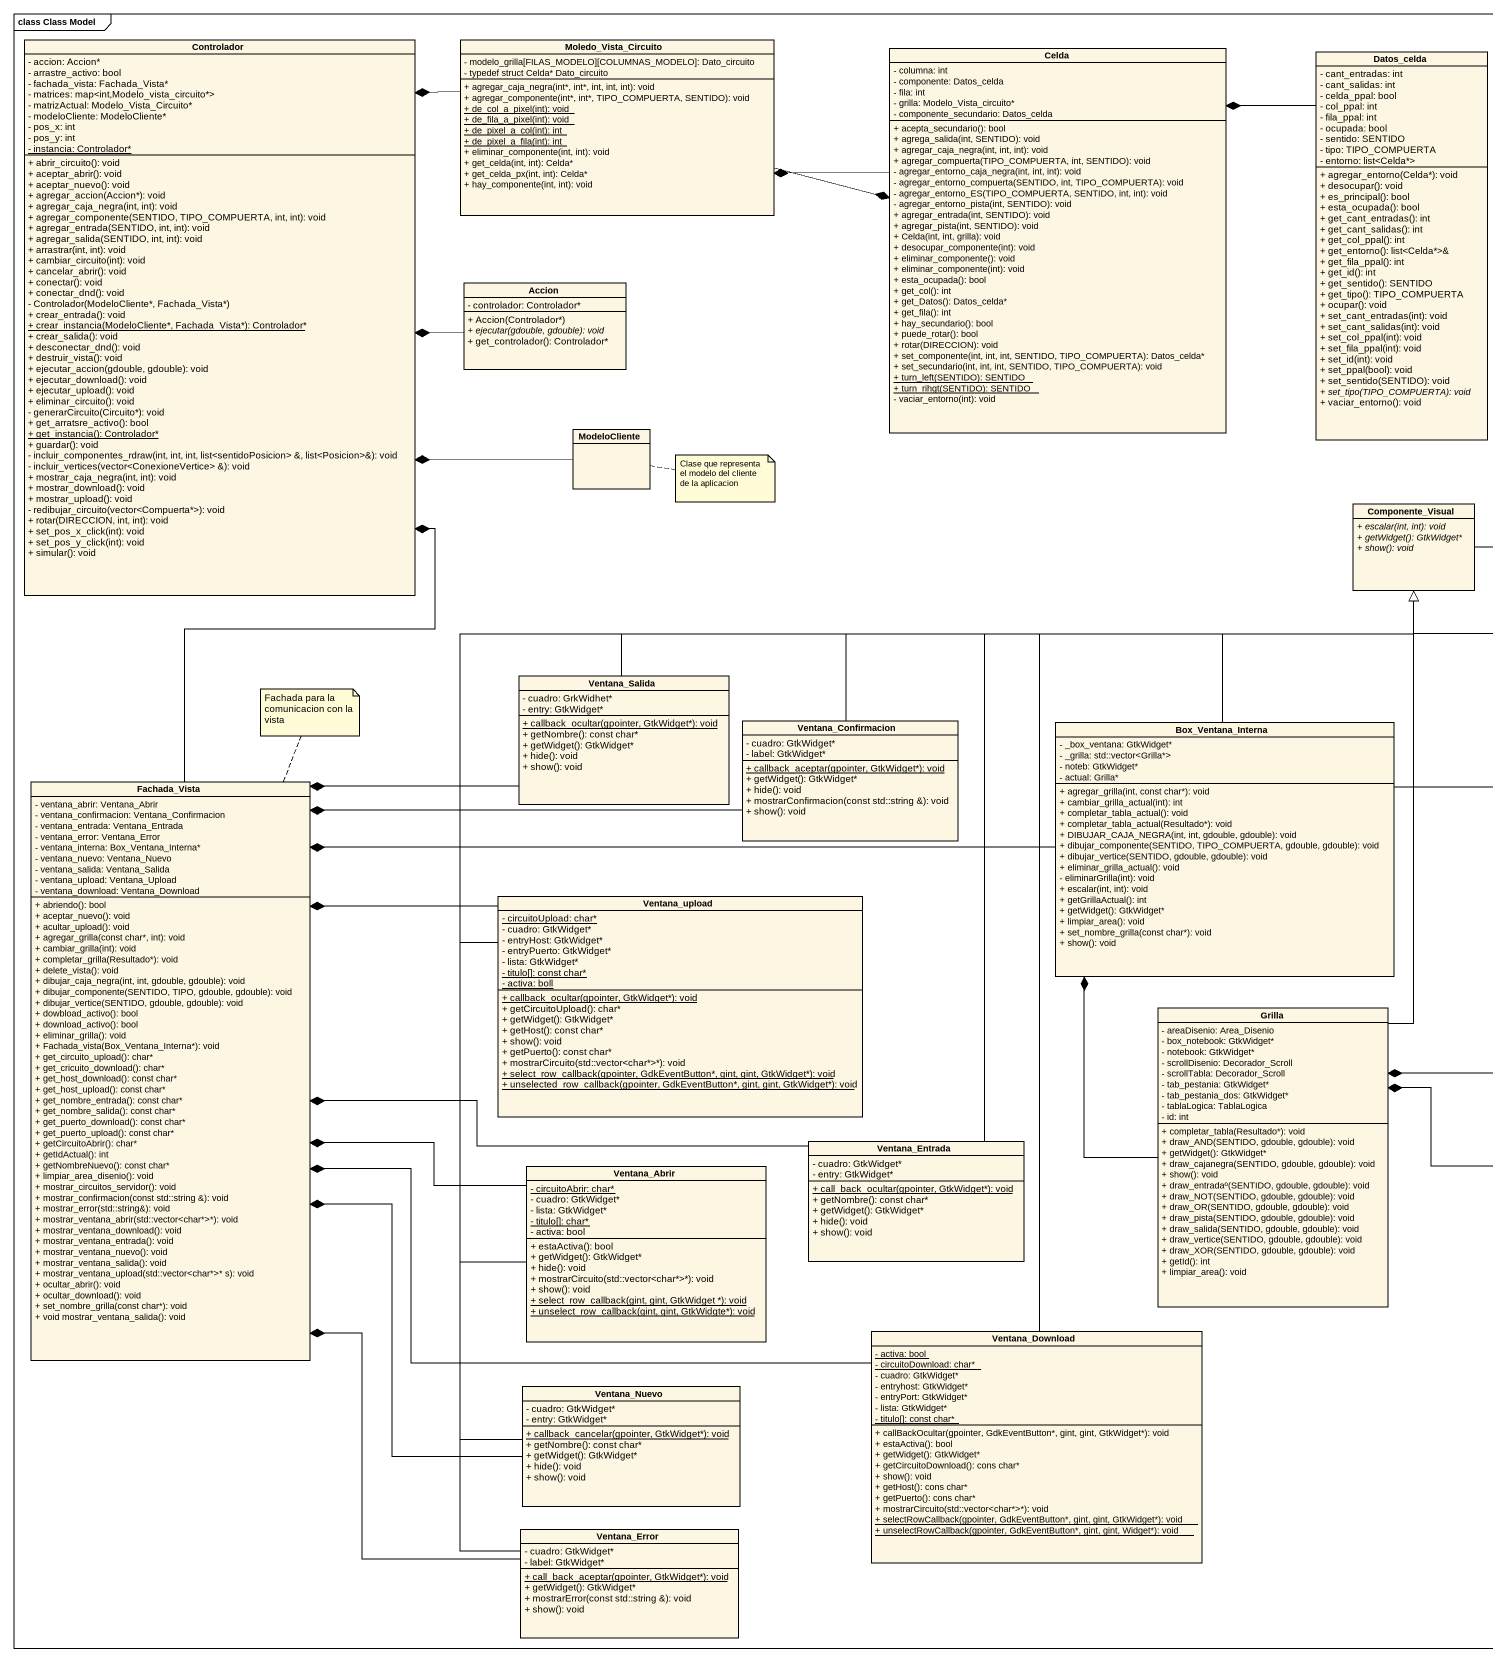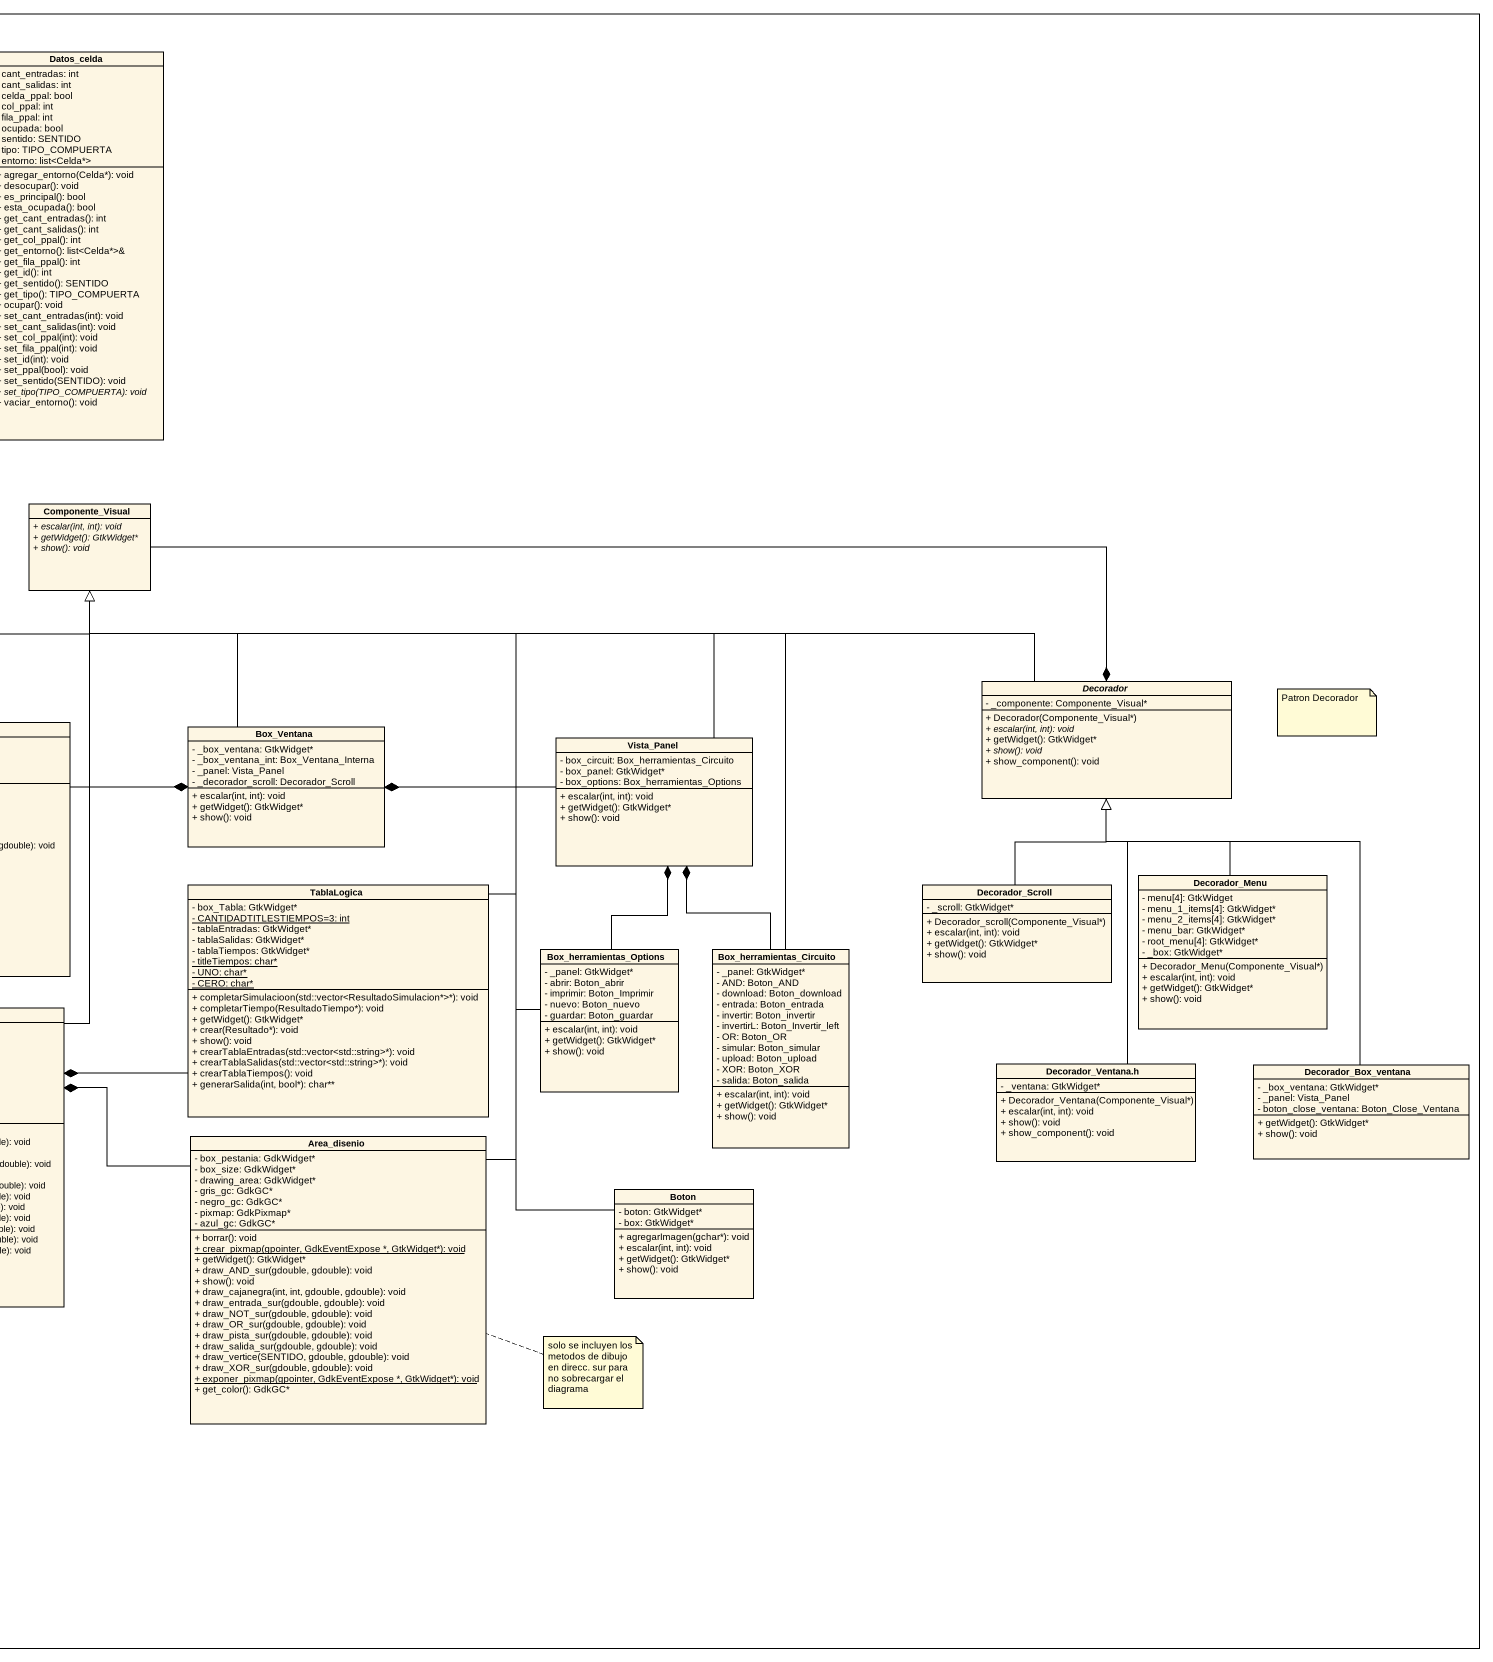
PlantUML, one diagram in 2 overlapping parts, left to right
@startuml
mainframe class Class Model
hide circle
hide empty members
skinparam classAttributeIconSize 0
class Controlador {
  - accion: Accion*
  - arrastre_activo: bool
  - fachada_vista: Fachada_Vista*
  - matrices: map<int,Modelo_vista_circuito*>
  - matrizActual: Modelo_Vista_Circuito*
  - modeloCliente: ModeloCliente*
  - pos_x: int
  - pos_y: int
  {static} - instancia: Controlador*
  + abrir_circuito(): void
  + aceptar_abrir(): void
  + aceptar_nuevo(): void
  + agregar_accion(Accion*): void
  + agregar_caja_negra(int, int): void
  + agregar_componente(SENTIDO, TIPO_COMPUERTA, int, int): void
  + agregar_entrada(SENTIDO, int, int): void
  + agregar_salida(SENTIDO, int, int): void
  + arrastrar(int, int): void
  + cambiar_circuito(int): void
  + cancelar_abrir(): void
  + conectar(): void
  + conectar_dnd(): void
  - Controlador(ModeloCliente*, Fachada_Vista*)
  + crear_entrada(): void
  {static} + crear_instancia(ModeloCliente*, Fachada_Vista*): Controlador*
  + crear_salida(): void
  + desconectar_dnd(): void
  + destruir_vista(): void
  + ejecutar_accion(gdouble, gdouble): void
  + ejecutar_download(): void
  + ejecutar_upload(): void
  + eliminar_circuito(): void
  - generarCircuito(Circuito*): void
  + get_arratsre_activo(): bool
  {static} + get_instancia(): Controlador*
  + guardar(): void
  - incluir_componentes_rdraw(int, int, int, list<sentidoPosicion> &, list<Posicion>&): void
  - incluir_vertices(vector<ConexioneVertice> &): void
  + mostrar_caja_negra(int, int): void
  + mostrar_download(): void
  + mostrar_upload(): void
  - redibujar_circuito(vector<Compuerta*>): void
  + rotar(DIRECCION, int, int): void
  + set_pos_x_click(int): void
  + set_pos_y_click(int): void
  + simular(): void
}
class Moledo_Vista_Circuito {
  - modelo_grilla[FILAS_MODELO][COLUMNAS_MODELO]: Dato_circuito
  - typedef struct Celda* Dato_circuito
  + agregar_caja_negra(int*, int*, int, int, int): void
  + agregar_componente(int*, int*, TIPO_COMPUERTA, SENTIDO): void
  {static} + de_col_a_pixel(int): void
  {static} + de_fila_a_pixel(int): void
  {static} + de_pixel_a_col(int): int
  {static} + de_pixel_a_fila(int): int
  + eliminar_componente(int, int): void
  + get_celda(int, int): Celda*
  + get_celda_px(int, int): Celda*
  + hay_componente(int, int): void
}
class Celda {
  - columna: int
  - componente: Datos_celda
  - fila: int
  - grilla: Modelo_Vista_circuito*
  - componente_secundario: Datos_celda
  + acepta_secundario(): bool
  + agrega_salida(int, SENTIDO): void
  + agregar_caja_negra(int, int, int): void
  + agregar_compuerta(TIPO_COMPUERTA, int, SENTIDO): void
  - agregar_entorno_caja_negra(int, int, int): void
  - agregar_entorno_compuerta(SENTIDO, int, TIPO_COMPUERTA): void
  - agregar_entorno_ES(TIPO_COMPUERTA, SENTIDO, int, int): void
  - agregar_entorno_pista(int, SENTIDO): void
  + agregar_entrada(int, SENTIDO): void
  + agregar_pista(int, SENTIDO): void
  + Celda(int, int, grilla): void
  + desocupar_componente(int): void
  + eliminar_componente(): void
  + eliminar_componente(int): void
  + esta_ocupada(): bool
  + get_col(): int
  + get_Datos(): Datos_celda*
  + get_fila(): int
  + hay_secundario(): bool
  + puede_rotar(): bool
  + rotar(DIRECCION): void
  + set_componente(int, int, int, SENTIDO, TIPO_COMPUERTA): Datos_celda*
  + set_secundario(int, int, int, SENTIDO, TIPO_COMPUERTA): void
  {static} + turn_left(SENTIDO): SENTIDO
  {static} + turn_rihgt(SENTIDO): SENTIDO
  - vaciar_entorno(int): void
}
class Datos_celda {
  - cant_entradas: int
  - cant_salidas: int
  - celda_ppal: bool
  - col_ppal: int
  - fila_ppal: int
  - ocupada: bool
  - sentido: SENTIDO
  - tipo: TIPO_COMPUERTA
  - entorno: list<Celda*>
  + agregar_entorno(Celda*): void
  + desocupar(): void
  + es_principal(): bool
  + esta_ocupada(): bool
  + get_cant_entradas(): int
  + get_cant_salidas(): int
  + get_col_ppal(): int
  + get_entorno(): list<Celda*>&
  + get_fila_ppal(): int
  + get_id(): int
  + get_sentido(): SENTIDO
  + get_tipo(): TIPO_COMPUERTA
  + ocupar(): void
  + set_cant_entradas(int): void
  + set_cant_salidas(int): void
  + set_col_ppal(int): void
  + set_fila_ppal(int): void
  + set_id(int): void
  + set_ppal(bool): void
  + set_sentido(SENTIDO): void
  {abstract} + set_tipo(TIPO_COMPUERTA): void
  + vaciar_entorno(): void
}
class Accion {
  - controlador: Controlador*
  + Accion(Controlador*)
  {abstract} + ejecutar(gdouble, gdouble): void
  + get_controlador(): Controlador*
}
class ModeloCliente
class Componente_Visual {
  {abstract} + escalar(int, int): void
  {abstract} + getWidget(): GtkWidget*
  {abstract} + show(): void
}
class Ventana_Salida {
  - cuadro: GrkWidhet*
  - entry: GtkWidget*
  {static} + callback_ocultar(gpointer, GtkWidget*): void
  + getNombre(): const char*
  + getWidget(): GtkWidget*
  + hide(): void
  + show(): void
}
abstract class Decorador {
  - _componente: Componente_Visual*
  + Decorador(Componente_Visual*)
  {abstract} + escalar(int, int): void
  + getWidget(): GtkWidget*
  {abstract} + show(): void
  + show_component(): void
}
class Ventana_Confirmacion {
  - cuadro: GtkWidget*
  - label: GtkWidget*
  {static} + callback_aceptar(gpointer, GtkWidget*): void
  + getWidget(): GtkWidget*
  + hide(): void
  + mostrarConfirmacion(const std::string &): void
  + show(): void
}
class Box_Ventana_Interna {
  - _box_ventana: GtkWidget*
  - _grilla: std::vector<Grilla*>
  - noteb: GtkWidget*
  - actual: Grilla*
  + agregar_grilla(int, const char*): void
  + cambiar_grilla_actual(int): int
  + completar_tabla_actual(): void
  + completar_tabla_actual(Resultado*): void
  + DIBUJAR_CAJA_NEGRA(int, int, gdouble, gdouble): void
  + dibujar_componente(SENTIDO, TIPO_COMPUERTA, gdouble, gdouble): void
  + dibujar_vertice(SENTIDO, gdouble, gdouble): void
  + eliminar_grilla_actual(): void
  - eliminarGrilla(int): void
  + escalar(int, int): void
  + getGrillaActual(): int
  + getWidget(): GtkWidget*
  + limpiar_area(): void
  + set_nombre_grilla(const char*): void
  + show(): void
}
class Box_Ventana {
  - _box_ventana: GtkWidget*
  - _box_ventana_int: Box_Ventana_Interna
  - _panel: Vista_Panel
  - _decorador_scroll: Decorador_Scroll
  + escalar(int, int): void
  + getWidget(): GtkWidget*
  + show(): void
}
class Vista_Panel {
  - box_circuit: Box_herramientas_Circuito
  - box_panel: GtkWidget*
  - box_options: Box_herramientas_Options
  + escalar(int, int): void
  + getWidget(): GtkWidget*
  + show(): void
}
class Fachada_Vista {
  - ventana_abrir: Ventana_Abrir
  - ventana_confirmacion: Ventana_Confirmacion
  - ventana_entrada: Ventana_Entrada
  - ventana_error: Ventana_Error
  - ventana_interna: Box_Ventana_Interna*
  - ventana_nuevo: Ventana_Nuevo
  - ventana_salida: Ventana_Salida
  - ventana_upload: Ventana_Upload
  - ventana_download: Ventana_Download
  + abriendo(): bool
  + aceptar_nuevo(): void
  + acultar_upload(): void
  + agregar_grilla(const char*, int): void
  + cambiar_grilla(int): void
  + completar_grilla(Resultado*): void
  + delete_vista(): void
  + dibujar_caja_negra(int, int, gdouble, gdouble): void
  + dibujar_componente(SENTIDO, TIPO, gdouble, gdouble): void
  + dibujar_vertice(SENTIDO, gdouble, gdouble): void
  + dowbload_activo(): bool
  + download_activo(): bool
  + eliminar_grilla(): void
  + Fachada_vista(Box_Ventana_Interna*): void
  + get_circuito_upload(): char*
  + get_cricuito_download(): char*
  + get_host_download(): const char*
  + get_host_upload(): const char*
  + get_nombre_entrada(): const char*
  + get_nombre_salida(): const char*
  + get_puerto_download(): const char*
  + get_puerto_upload(): const char*
  + getCircuitoAbrir(): char*
  + getIdActual(): int
  + getNombreNuevo(): const char*
  + limpiar_area_disenio(): void
  + mostrar_circuitos_servidor(): void
  + mostrar_confirmacion(const std::string &): void
  + mostrar_error(std::string&): void
  + mostrar_ventana_abrir(std::vector<char*>*): void
  + mostrar_ventana_download(): void
  + mostrar_ventana_entrada(): void
  + mostrar_ventana_nuevo(): void
  + mostrar_ventana_salida(): void
  + mostrar_ventana_upload(std::vector<char*>* s): void
  + ocultar_abrir(): void
  + ocultar_download(): void
  + set_nombre_grilla(const char*): void
  + void mostrar_ventana_salida(): void
}
class Ventana_upload {
  {static} - circuitoUpload: char*
  - cuadro: GtkWidget*
  - entryHost: GtkWidget*
  - entryPuerto: GtkWidget*
  - lista: GtkWidget*
  {static} - titulo[]: const char*
  {static} - activa: boll
  {static} + callback_ocultar(gpointer, GtkWidget*): void
  + getCircuitoUpload(): char*
  + getWidget(): GtkWidget*
  + getHost(): const char*
  + show(): void
  + getPuerto(): const char*
  + mostrarCircuito(std::vector<char*>*): void
  {static} + select_row_callback(gpointer, GdkEventButton*, gint, gint, GtkWidget*): void
  {static} + unselected_row_callback(gpointer, GdkEventButton*, gint, gint, GtkWidget*): void
}
class TablaLogica {
  - box_Tabla: GtkWidget*
  {static} - CANTIDADTITLESTIEMPOS=3: int
  - tablaEntradas: GtkWidget*
  - tablaSalidas: GtkWidget*
  - tablaTiempos: GtkWidget*
  {static} - titleTiempos: char*
  {static} - UNO: char*
  {static} - CERO: char*
  + completarSimulacioon(std::vector<ResultadoSimulacion*>*): void
  + completarTiempo(ResultadoTiempo*): void
  + getWidget(): GtkWidget*
  + crear(Resultado*): void
  + show(): void
  + crearTablaEntradas(std::vector<std::string>*): void
  + crearTablaSalidas(std::vector<std::string>*): void
  + crearTablaTiempos(): void
  + generarSalida(int, bool*): char**
}
class Decorador_Scroll {
  - _scroll: GtkWidget*
  + Decorador_scroll(Componente_Visual*)
  + escalar(int, int): void
  + getWidget(): GtkWidget*
  + show(): void
}
class Decorador_Menu {
  - menu[4]: GtkWidget
  - menu_1_items[4]: GtkWidget*
  - menu_2_items[4]: GtkWidget*
  - menu_bar: GtkWidget*
  - root_menu[4]: GtkWidget*
  - _box: GtkWidget*
  + Decorador_Menu(Componente_Visual*)
  + escalar(int, int): void
  + getWidget(): GtkWidget*
  + show(): void
}
class Box_herramientas_Options {
  - _panel: GtkWidget*
  - abrir: Boton_abrir
  - imprimir: Boton_Imprimir
  - nuevo: Boton_nuevo
  - guardar: Boton_guardar
  + escalar(int, int): void
  + getWidget(): GtkWidget*
  + show(): void
}
class Box_herramientas_Circuito {
  - _panel: GtkWidget*
  - AND: Boton_AND
  - download: Boton_download
  - entrada: Boton_entrada
  - invertir: Boton_invertir
  - invertirL: Boton_Invertir_left
  - OR: Boton_OR
  - simular: Boton_simular
  - upload: Boton_upload
  - XOR: Boton_XOR
  - salida: Boton_salida
  + escalar(int, int): void
  + getWidget(): GtkWidget*
  + show(): void
}
class Grilla {
  - areaDisenio: Area_Disenio
  - box_notebook: GtkWidget*
  - notebook: GtkWidget*
  - scrollDisenio: Decorador_Scroll
  - scrollTabla: Decorador_Scroll
  - tab_pestania: GtkWidget*
  - tab_pestania_dos: GtkWidget*
  - tablaLogica: TablaLogica
  - id: int
  + completar_tabla(Resultado*): void
  + draw_AND(SENTIDO, gdouble, gdouble): void
  + getWidget(): GtkWidget*
  + draw_cajanegra(SENTIDO, gdouble, gdouble): void
  + show(): void
  + draw_entradaº(SENTIDO, gdouble, gdouble): void
  + draw_NOT(SENTIDO, gdouble, gdouble): void
  + draw_OR(SENTIDO, gdouble, gdouble): void
  + draw_pista(SENTIDO, gdouble, gdouble): void
  + draw_salida(SENTIDO, gdouble, gdouble): void
  + draw_vertice(SENTIDO, gdouble, gdouble): void
  + draw_XOR(SENTIDO, gdouble, gdouble): void
  + getId(): int
  + limpiar_area(): void
}
class "Decorador_Ventana.h" as Decorador_Ventana_h {
  - _ventana: GtkWidget*
  + Decorador_Ventana(Componente_Visual*)
  + escalar(int, int): void
  + show(): void
  + show_component(): void
}
class Decorador_Box_ventana {
  - _box_ventana: GtkWidget*
  - _panel: Vista_Panel
  - boton_close_ventana: Boton_Close_Ventana
  + getWidget(): GtkWidget*
  + show(): void
}
class Ventana_Abrir {
  {static} - circuitoAbrir: char*
  - cuadro: GtkWidget*
  - lista: GtkWidget*
  {static} - titulo[]: char*
  - activa: bool
  + estaActiva(): bool
  + getWidget(): GtkWidget*
  + hide(): void
  + mostrarCircuito(std::vector<char*>*): void
  + show(): void
  {static} + select_row_callback(gint, gint, GtkWidget *): void
  {static} + unselect_row_callback(gint, gint, GtkWidgte*): void
}
class Ventana_Entrada {
  - cuadro: GtkWidget*
  - entry: GtkWidget*
  {static} + call_back_ocultar(gpointer, GtkWidget*): void
  + getNombre(): const char*
  + getWidget(): GtkWidget*
  + hide(): void
  + show(): void
}
class Area_disenio {
  - box_pestania: GdkWidget*
  - box_size: GdkWidget*
  - drawing_area: GdkWidget*
  - gris_gc: GdkGC*
  - negro_gc: GdkGC*
  - pixmap: GdkPixmap*
  - azul_gc: GdkGC*
  + borrar(): void
  {static} + crear_pixmap(gpointer, GdkEventExpose *, GtkWidget*): void
  + getWidget(): GtkWidget*
  + draw_AND_sur(gdouble, gdouble): void
  + show(): void
  + draw_cajanegra(int, int, gdouble, gdouble): void
  + draw_entrada_sur(gdouble, gdouble): void
  + draw_NOT_sur(gdouble, gdouble): void
  + draw_OR_sur(gdouble, gdouble): void
  + draw_pista_sur(gdouble, gdouble): void
  + draw_salida_sur(gdouble, gdouble): void
  + draw_vertice(SENTIDO, gdouble, gdouble): void
  + draw_XOR_sur(gdouble, gdouble): void
  {static} + exponer_pixmap(gpointer, GdkEventExpose *, GtkWidget*): void
  + get_color(): GdkGC*
}
class Boton {
  - boton: GtkWidget*
  - box: GtkWidget*
  + agregarImagen(gchar*): void
  + escalar(int, int): void
  + getWidget(): GtkWidget*
  + show(): void
}
class Ventana_Download {
  {static} - activa: bool
  {static} - circuitoDownload: char*
  - cuadro: GtkWidget*
  - entryhost: GtkWidget*
  - entryPort: GtkWidget*
  - lista: GtkWidget*
  {static} - titulo[]: const char*
  + callBackOcultar(gpointer, GdkEventButton*, gint, gint, GtkWidget*): void
  + estaActiva(): bool
  + getWidget(): GtkWidget*
  + getCircuitoDownload(): cons char*
  + show(): void
  + getHost(): cons char*
  + getPuerto(): cons char*
  + mostrarCircuito(std::vector<char*>*): void
  {static} + selectRowCallback(gpointer, GdkEventButton*, gint, gint, GtkWidget*): void
  {static} + unselectRowCallback(gpointer, GdkEventButton*, gint, gint, Widget*): void
}
class Ventana_Nuevo {
  - cuadro: GtkWidget*
  - entry: GtkWidget*
  {static} + callback_cancelar(gpointer, GtkWidget*): void
  + getNombre(): const char*
  + getWidget(): GtkWidget*
  + hide(): void
  + show(): void
}
class Ventana_Error {
  - cuadro: GtkWidget*
  - label: GtkWidget*
  {static} + call_back_aceptar(gpointer, GtkWidget*): void
  + getWidget(): GtkWidget*
  + mostrarError(const std::string &): void
  + show(): void
}
Moledo_Vista_Circuito -left-* Controlador
Moledo_Vista_Circuito -right-* Celda
Celda -left-* Moledo_Vista_Circuito
Datos_celda -left-* Celda
Accion -left-* Controlador
ModeloCliente -left-* Controlador
Componente_Visual -right-* Decorador
Ventana_Salida -right-|> Componente_Visual
Ventana_Salida --* Fachada_Vista
Decorador -left-|> Componente_Visual
Ventana_Confirmacion -right-|> Componente_Visual
Ventana_Confirmacion -left-* Fachada_Vista
Box_Ventana_Interna -up-|> Componente_Visual
Box_Ventana_Interna -right-* Box_Ventana
Box_Ventana_Interna -left-* Fachada_Vista
Box_Ventana -up-|> Componente_Visual
Vista_Panel -left-|> Componente_Visual
Vista_Panel -left-* Box_Ventana
Fachada_Vista -up-* Controlador
Ventana_upload -up-|> Componente_Visual
Ventana_upload -left-* Fachada_Vista
TablaLogica -up-|> Componente_Visual
TablaLogica -left-* Grilla
Decorador_Scroll -up-|> Decorador
Decorador_Menu -up-|> Decorador
Box_herramientas_Options -up-|> Componente_Visual
Box_herramientas_Options -up-* Vista_Panel
Box_herramientas_Circuito -up-|> Componente_Visual
Box_herramientas_Circuito -up-* Vista_Panel
Grilla -up-|> Componente_Visual
Grilla -up-* Box_Ventana_Interna
Decorador_Ventana_h -up-|> Decorador
Decorador_Box_ventana -up-|> Decorador
Ventana_Abrir -up-|> Componente_Visual
Ventana_Abrir -left-* Fachada_Vista
Ventana_Entrada -up-|> Componente_Visual
Ventana_Entrada -left-* Fachada_Vista
Area_disenio -up-|> Componente_Visual
Area_disenio -left-* Grilla
Boton -up-|> Componente_Visual
Ventana_Download -up-|> Componente_Visual
Ventana_Download -left-* Fachada_Vista
Ventana_Nuevo -up-|> Componente_Visual
Ventana_Nuevo -up-* Fachada_Vista
Ventana_Error -up-|> Componente_Visual
Ventana_Error -up-* Fachada_Vista
note right of ModeloCliente : Clase que representa el modelo del cliente de la aplicacion
note top of Fachada_Vista : Fachada para la comunicacion con la vista
note as N3
  Patron Decorador
end note
note right of Area_disenio : solo se incluyen los metodos de dibujo en direcc. sur para no sobrecargar el diagrama
@enduml
